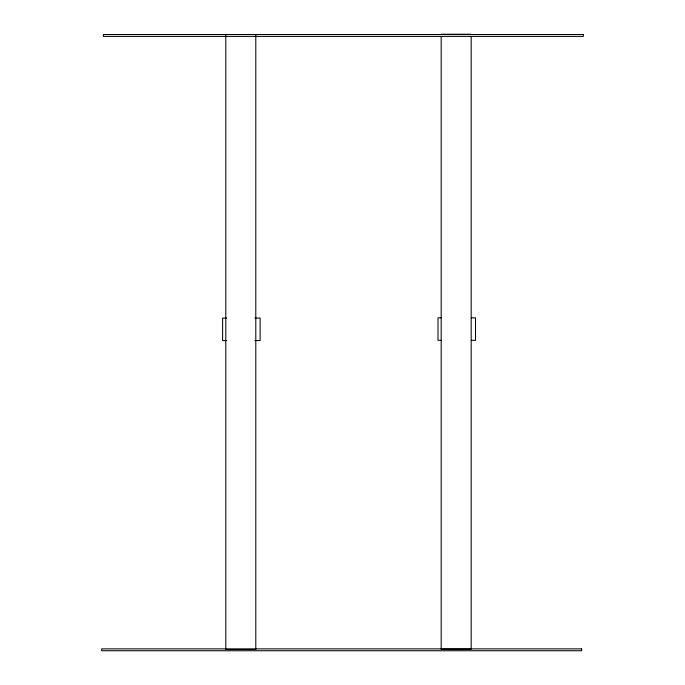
<?xml version="1.0" encoding="UTF-8"?>
<svg xmlns="http://www.w3.org/2000/svg" width="685" height="685" viewBox="0 0 685 685"><rect width="100%" height="100%" fill="white"/><g stroke="black" fill="none" stroke-linecap="round" stroke-linejoin="round"><path stroke-width="1.03" d="M441.183 34.25L471.186 34.25M441.131 317.806L438.006 317.806L438.006 340.308L441.131 340.308M471.34 317.806L475.51 317.806L475.51 340.308L471.34 340.308M226.778 318.071L222.616 318.071L222.616 340.573L226.778 340.573M254.906 318.071L260.112 318.071L260.112 340.573L254.906 340.573M471.186 36.391L471.186 649.234L441.183 649.234L441.183 36.391M255.796 34.515L255.796 649.5L225.793 649.5L225.793 34.515M583.346 34.515L103.358 34.515L103.358 36.391L583.346 36.391L583.346 34.515M581.642 648.875L101.654 648.875L101.654 650.75L581.642 650.75L581.642 648.875"/></g></svg>
